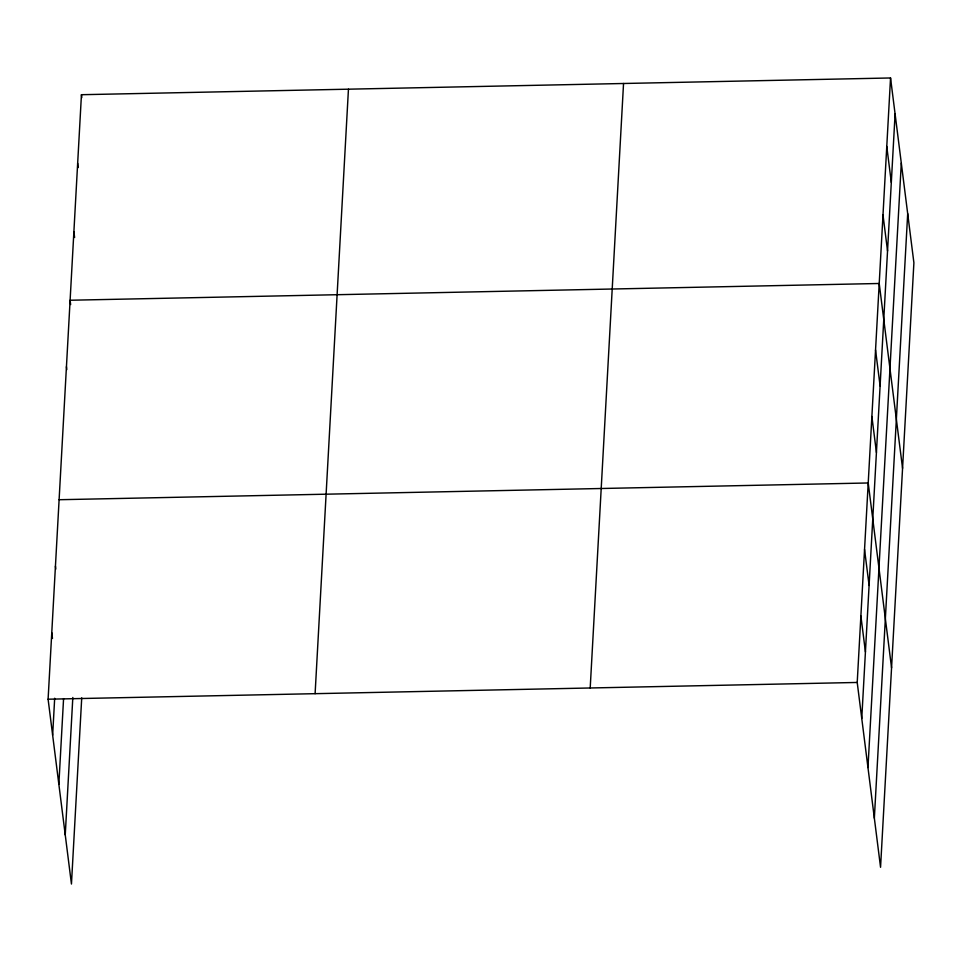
<?xml version="1.0" encoding="UTF-8"?>
<svg xmlns="http://www.w3.org/2000/svg" width="962" height="962" viewBox="0 0 962 962"><rect width="100%" height="100%" fill="white"/><g stroke="black" fill="none" stroke-linecap="round" stroke-linejoin="round"><path stroke-width="1.44" d="M81.722 697.847L71.453 884.03L48.1 699.206L81.445 94.709L890.547 77.97L913.9 262.794L880.555 867.291L857.214 682.455L890.547 77.97M52.645 735.184L54.678 698.244M58.85 784.307L63.576 698.604M65.248 834.908L72.823 697.486M315.103 693.674L348.448 89.189M590.199 687.974L623.544 83.49M861.76 718.434L895.093 113.949M867.964 767.556L901.298 163.071M874.35 818.169L907.695 213.684M59.103 499.723L868.217 482.972L891.558 667.808M48.1 699.206L857.214 682.455M886.772 146.477L891.317 182.455M882.996 214.983L887.541 250.962M902.56 468.326L879.22 283.489L70.106 300.24L70.647 304.557M875.552 349.988L880.098 385.966M871.885 416.486L876.43 452.465M864.549 549.47L869.095 585.449M860.882 615.957L865.427 651.947M81.445 94.709L81.806 97.595M77.657 163.227L78.211 167.544M73.882 231.734L74.615 237.494M66.438 366.726L66.799 369.612M55.435 566.209L55.796 569.095M51.768 632.707L52.489 638.467"/></g></svg>
